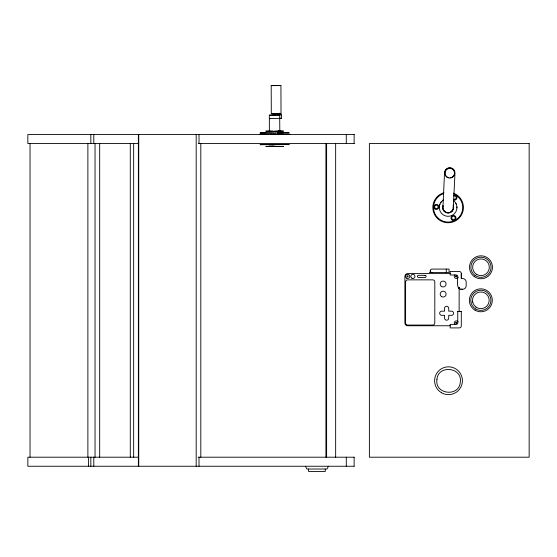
<?xml version="1.0" encoding="UTF-8"?>
<svg xmlns="http://www.w3.org/2000/svg" width="557" height="557" viewBox="0 0 557 557"><rect width="100%" height="100%" fill="white"/><g stroke="black" fill="none" stroke-linecap="round" stroke-linejoin="round"><path stroke-width="0.84" d="M430.283 272.554L430.283 270.813A1.741 1.741 0 0 1 432.016 269.073L449.046 269.073L449.046 272.554L429.412 272.554M446.275 272.554L446.275 269.073M457.75 311.502L457.757 322.976A1.393 1.393 0 0 1 456.364 324.362L450.174 324.362L450.174 327.913L459.212 327.913A2.089 2.089 0 0 0 461.3 325.824L461.3 311.495L457.75 311.502L461.3 311.502M459.142 311.753L459.142 287.593M461.3 278.556L461.3 273.529A2.089 2.089 0 0 0 459.212 271.44L450.167 271.44L450.174 274.984L456.364 274.984L457.346 275.395A1.393 1.393 0 0 1 457.75 276.376C457.889 280.401 455.403 290.288 462.644 289.243A3.467 3.467 0 0 0 466.174 285.713L466.174 282.086A3.467 3.467 0 0 0 462.644 278.556L461.3 278.556L461.3 273.529M458.439 287.913L459.212 287.851L459.469 288.811M442.919 207.413L444.542 172.642A5.215 5.215 0 0 1 450 167.713A5.215 5.215 0 0 1 454.965 173.171L453.335 207.865M459.086 288.561L459.212 287.851M328.407 466.244L327.015 469.022L306.844 469.022L305.452 466.244M269.386 131.689L269.33 115.167L278.006 114.749M269.393 115.181L281.376 114.784L281.389 118.265L269.393 118.641L269.887 118.627M283.422 131.118L275.889 131.194M282.058 132.977L283.422 132.928M275.102 113.447L271.301 113.433L271.196 85.611L280.923 85.576L281.02 113.398L274.441 113.461M280.923 85.576L271.203 85.618M271.294 113.426L274.281 113.447M279.691 115.146L279.809 131.654M279.705 118.62L279.412 118.592M265.919 144.66L274.1 144.757L271.384 144.792M266.044 132.963L272.408 133.046M259.785 134.362L259.304 134.404L268.537 134.509M285.776 144.597L283.499 144.583L289.25 144.59L260.056 144.681L264.867 144.569M273.229 113.405L272.686 113.419L273.069 113.44M270.013 131.132L269.045 131.167L273.007 131.208M265.891 132.872L259.994 133.012L274.232 133.046M281.814 133.053L277.49 133.053L289.201 132.9L283.06 132.81M266.051 144.555L263.837 144.59L266.114 144.611M277.755 113.44L279.635 113.398L279.203 113.363M274.566 114.777C268.37 114.874 283.457 114.839 278.04 114.77M269.706 131.09L265.773 131.174L274.225 131.236M276.982 131.187L280.157 131.125L278.215 131.097M278.695 133.019L276.982 133.032M264.895 144.569L266.107 144.562M273.703 146.428L271.913 146.456L274.517 146.477M274.058 146.421L269.456 146.47L273.466 146.477M275.242 146.47L277.428 146.442L274.782 146.421M276.439 113.461L277.449 113.454M274.789 114.756L275.861 114.749M275.151 131.236L276.975 131.222M275.158 133.039L282.476 133.032L279.238 133.019M274.03 146.505L283.471 146.421L265.828 146.477L274.19 146.54M273.633 146.4L274.413 146.421M274.88 146.477L279.865 146.428L275.492 146.421M274.155 131.208L275.318 131.201M273.229 133.109L275.52 133.095M274.176 146.4L275.269 146.394M270.806 134.509L289.905 134.293L289.341 134.251M286.214 144.542L288.275 144.542M272.255 144.736L269.108 144.771L270.166 144.792M272.359 144.729L283.172 144.59M354.224 134.502L27.85 134.502L27.85 143.546L138.373 143.546M198.32 143.546L354.224 143.546M450.272 273.598L407.675 273.598A2.785 2.785 0 0 0 404.897 276.376L404.897 322.976A2.785 2.785 0 0 0 407.675 325.754L450.272 325.754M138.373 457.2L27.85 457.2L27.85 466.244L354.224 466.244M198.32 457.2L354.224 457.2M277.219 114.763L281.369 114.784M278.521 131.055L283.409 131.111M460.771 289.229L462.644 289.243M280.533 118.237L281.382 118.258M279.252 113.384L281.02 113.391M455.946 203.402L456.329 204.245M456.935 206.939L456.942 207.865M354.127 134.502L354.127 143.546M354.127 457.2L354.127 466.244M346.287 134.502L346.287 143.546M346.287 457.2L346.287 466.244M335.655 143.546L335.655 457.2M326.611 143.546L326.611 457.2M325.922 143.546L325.922 457.2M325.274 469.022L325.274 471.459L308.585 471.459L308.585 469.022M200.812 143.546L200.812 457.2M199.016 134.502L199.016 143.546M199.016 457.2L199.016 466.244M196.189 134.502L196.189 466.244M138.742 134.502L138.742 466.244M138.373 134.502L138.373 466.244M133.652 143.546L133.652 457.2M130.289 143.546L130.289 457.2M99.682 143.546L99.682 457.2M95.038 143.546L95.038 457.2M93.799 134.502L93.799 143.546M93.799 457.2L93.799 466.244M90.833 134.502L90.833 143.546M90.833 457.2L90.833 466.244M88.591 457.2L88.591 466.244M87.881 143.546L87.881 457.2M30.043 143.546L30.043 457.2M472.329 302.145A8.835 8.835 0 0 1 472.183 301.226M458.167 277.421A2.089 2.089 0 0 1 455.09 278.034A2.089 2.089 0 0 1 454.888 274.9M454.888 324.453A2.089 2.089 0 0 1 455.09 321.319A2.089 2.089 0 0 1 458.167 321.932M432.016 272.554A1.741 1.741 0 0 1 430.283 270.813M453.328 207.183A5.215 5.215 0 0 1 453.273 208.269M453.168 208.805A5.215 5.215 0 0 1 450.014 212.342M448.42 212.69A5.215 5.215 0 0 1 447.334 212.642M446.275 212.363A5.215 5.215 0 0 1 445.301 211.876M444.862 211.556A5.215 5.215 0 0 1 444.082 210.79M443.762 210.351A5.215 5.215 0 0 1 443.087 208.861M453.161 206.243A5.215 5.215 0 0 1 448.155 212.837A5.215 5.215 0 0 1 443.08 206.299M447.57 177.286A4.867 4.867 0 0 1 445.955 169.892A4.867 4.867 0 0 1 453.523 169.85A4.867 4.867 0 0 1 451.992 177.265M451.525 177.474A4.867 4.867 0 0 1 450.543 177.739M449.026 177.753A4.867 4.867 0 0 1 448.037 177.495M439.584 205.122A8.835 8.835 0 0 1 439.87 204.245M440.705 202.602A8.835 8.835 0 0 1 441.248 201.85M442.557 200.548A8.835 8.835 0 0 1 443.302 200.005M452.291 210.483A5.215 5.215 0 0 1 451.936 210.908M453.607 200.576A8.835 8.835 0 0 1 454.435 213.679A8.835 8.835 0 0 1 441.318 213.129A8.835 8.835 0 0 1 443.233 200.144M453.147 205.108A5.563 5.563 0 0 1 448.26 213.059A5.563 5.563 0 0 1 442.982 205.366M453.447 193.126A15.304 15.297 0 0 1 460.11 216.965A15.304 15.297 0 0 1 435.379 215.935A15.304 15.297 0 0 1 443.999 192.729M453.913 194.073A14.607 14.607 0 0 1 459.407 216.75A14.607 14.607 0 0 1 436.103 215.775A14.607 14.607 0 0 1 443.456 193.641M453.739 195.208A2.507 2.507 0 0 1 456.984 197.721A2.507 2.507 0 0 1 453.516 199.907M453.69 196.043A1.741 1.741 0 0 1 456.218 197.519A1.741 1.741 0 0 1 453.809 199.19M405.593 281.939L405.593 322.976A2.089 2.089 0 0 0 407.675 325.058L432.712 325.058A2.089 2.089 0 0 0 434.801 322.976L434.801 281.939A2.089 2.089 0 0 0 432.712 279.858L407.675 279.858A2.089 2.089 0 0 0 405.593 281.939M444.535 315.325L444.535 318.103A2.089 2.089 0 0 0 446.623 320.191A2.089 2.089 0 0 0 448.712 318.103L448.712 315.325L451.49 315.325A2.089 2.089 0 0 0 453.579 313.236A2.089 2.089 0 0 0 451.49 311.154L448.712 311.154L448.712 308.369A2.089 2.089 0 0 0 446.623 306.28A2.089 2.089 0 0 0 444.535 308.369L444.535 311.154L441.757 311.154A2.089 2.089 0 0 0 439.668 313.236A2.089 2.089 0 0 0 441.757 315.325L444.535 315.325M436.918 379.623C434.634 394.628 459.421 397.232 460.305 382.081C462.589 367.077 437.802 364.473 436.918 379.623M407.007 276.195C407.856 278.855 409.068 274.322 407.007 276.195M455.689 276.195C456.538 278.855 457.757 274.322 455.689 276.195M455.689 322.795C456.538 325.448 457.757 320.923 455.689 322.795M260.418 132.998L265.362 132.984L260.418 132.998M529.15 143.546L369.382 143.546L369.382 457.2L529.15 457.2L529.15 143.546M425.068 275.332L418.46 275.332A1.044 1.044 0 0 0 417.416 276.376A1.044 1.044 0 0 0 418.46 277.421L425.068 277.421A1.044 1.044 0 0 0 426.105 276.376A1.044 1.044 0 0 0 425.068 275.332M474.223 276.557A11.474 11.474 0 0 0 492.381 268.474A11.474 11.474 0 0 0 476.305 256.791A11.474 11.474 0 0 0 474.223 276.557M475.051 275.43A10.082 10.082 0 0 0 491.009 268.328A10.082 10.082 0 0 0 476.876 258.058A10.082 10.082 0 0 0 475.051 275.43M476.806 274.497A8.348 8.348 0 0 0 489.325 267.269A8.348 8.348 0 0 0 476.806 260.042A8.348 8.348 0 0 0 476.806 274.497M475.1 310.249A11.474 11.474 0 0 0 492.311 300.314A11.474 11.474 0 0 0 475.1 290.371A11.474 11.474 0 0 0 475.1 310.249M475.803 309.044A10.082 10.082 0 0 0 490.933 300.314A10.082 10.082 0 0 0 475.803 291.576A10.082 10.082 0 0 0 475.803 309.044M475.95 307.06A8.348 8.348 0 0 0 489.15 301.184A8.348 8.348 0 0 0 477.46 292.69A8.348 8.348 0 0 0 475.95 307.06M441.548 392.782A13.911 13.911 0 0 0 462.414 380.737A13.911 13.911 0 0 0 441.548 368.685A13.911 13.911 0 0 0 441.548 392.782M406.631 278.187A2.089 2.089 0 0 0 409.764 276.376A2.089 2.089 0 0 0 406.631 274.573A2.089 2.089 0 0 0 406.631 278.187M411.853 278.187A2.089 2.089 0 0 0 414.979 276.376A2.089 2.089 0 0 0 411.853 274.573A2.089 2.089 0 0 0 411.853 278.187M441.367 296.47A2.959 2.959 0 0 0 446.08 294.479A2.959 2.959 0 0 0 441.993 291.388A2.959 2.959 0 0 0 441.367 296.47M441.624 286.563A2.959 2.959 0 0 0 446.101 284.084A2.959 2.959 0 0 0 441.715 281.438A2.959 2.959 0 0 0 441.624 286.563M447.146 177.314A4.867 4.867 0 0 0 454.637 173.443A4.867 4.867 0 0 0 447.536 168.889A4.867 4.867 0 0 0 447.146 177.314M452.138 220.036A2.507 2.507 0 0 0 455.995 218.052A2.507 2.507 0 0 0 452.347 215.705A2.507 2.507 0 0 0 452.138 220.036M452.556 219.381A1.741 1.741 0 0 0 455.229 218.003A1.741 1.741 0 0 0 452.702 216.374A1.741 1.741 0 0 0 452.556 219.381M435.024 209.014A2.507 2.507 0 0 0 438.881 207.03A2.507 2.507 0 0 0 435.233 204.684A2.507 2.507 0 0 0 435.024 209.014M435.435 208.36A1.741 1.741 0 0 0 438.115 206.981A1.741 1.741 0 0 0 435.581 205.352A1.741 1.741 0 0 0 435.435 208.36"/></g></svg>
